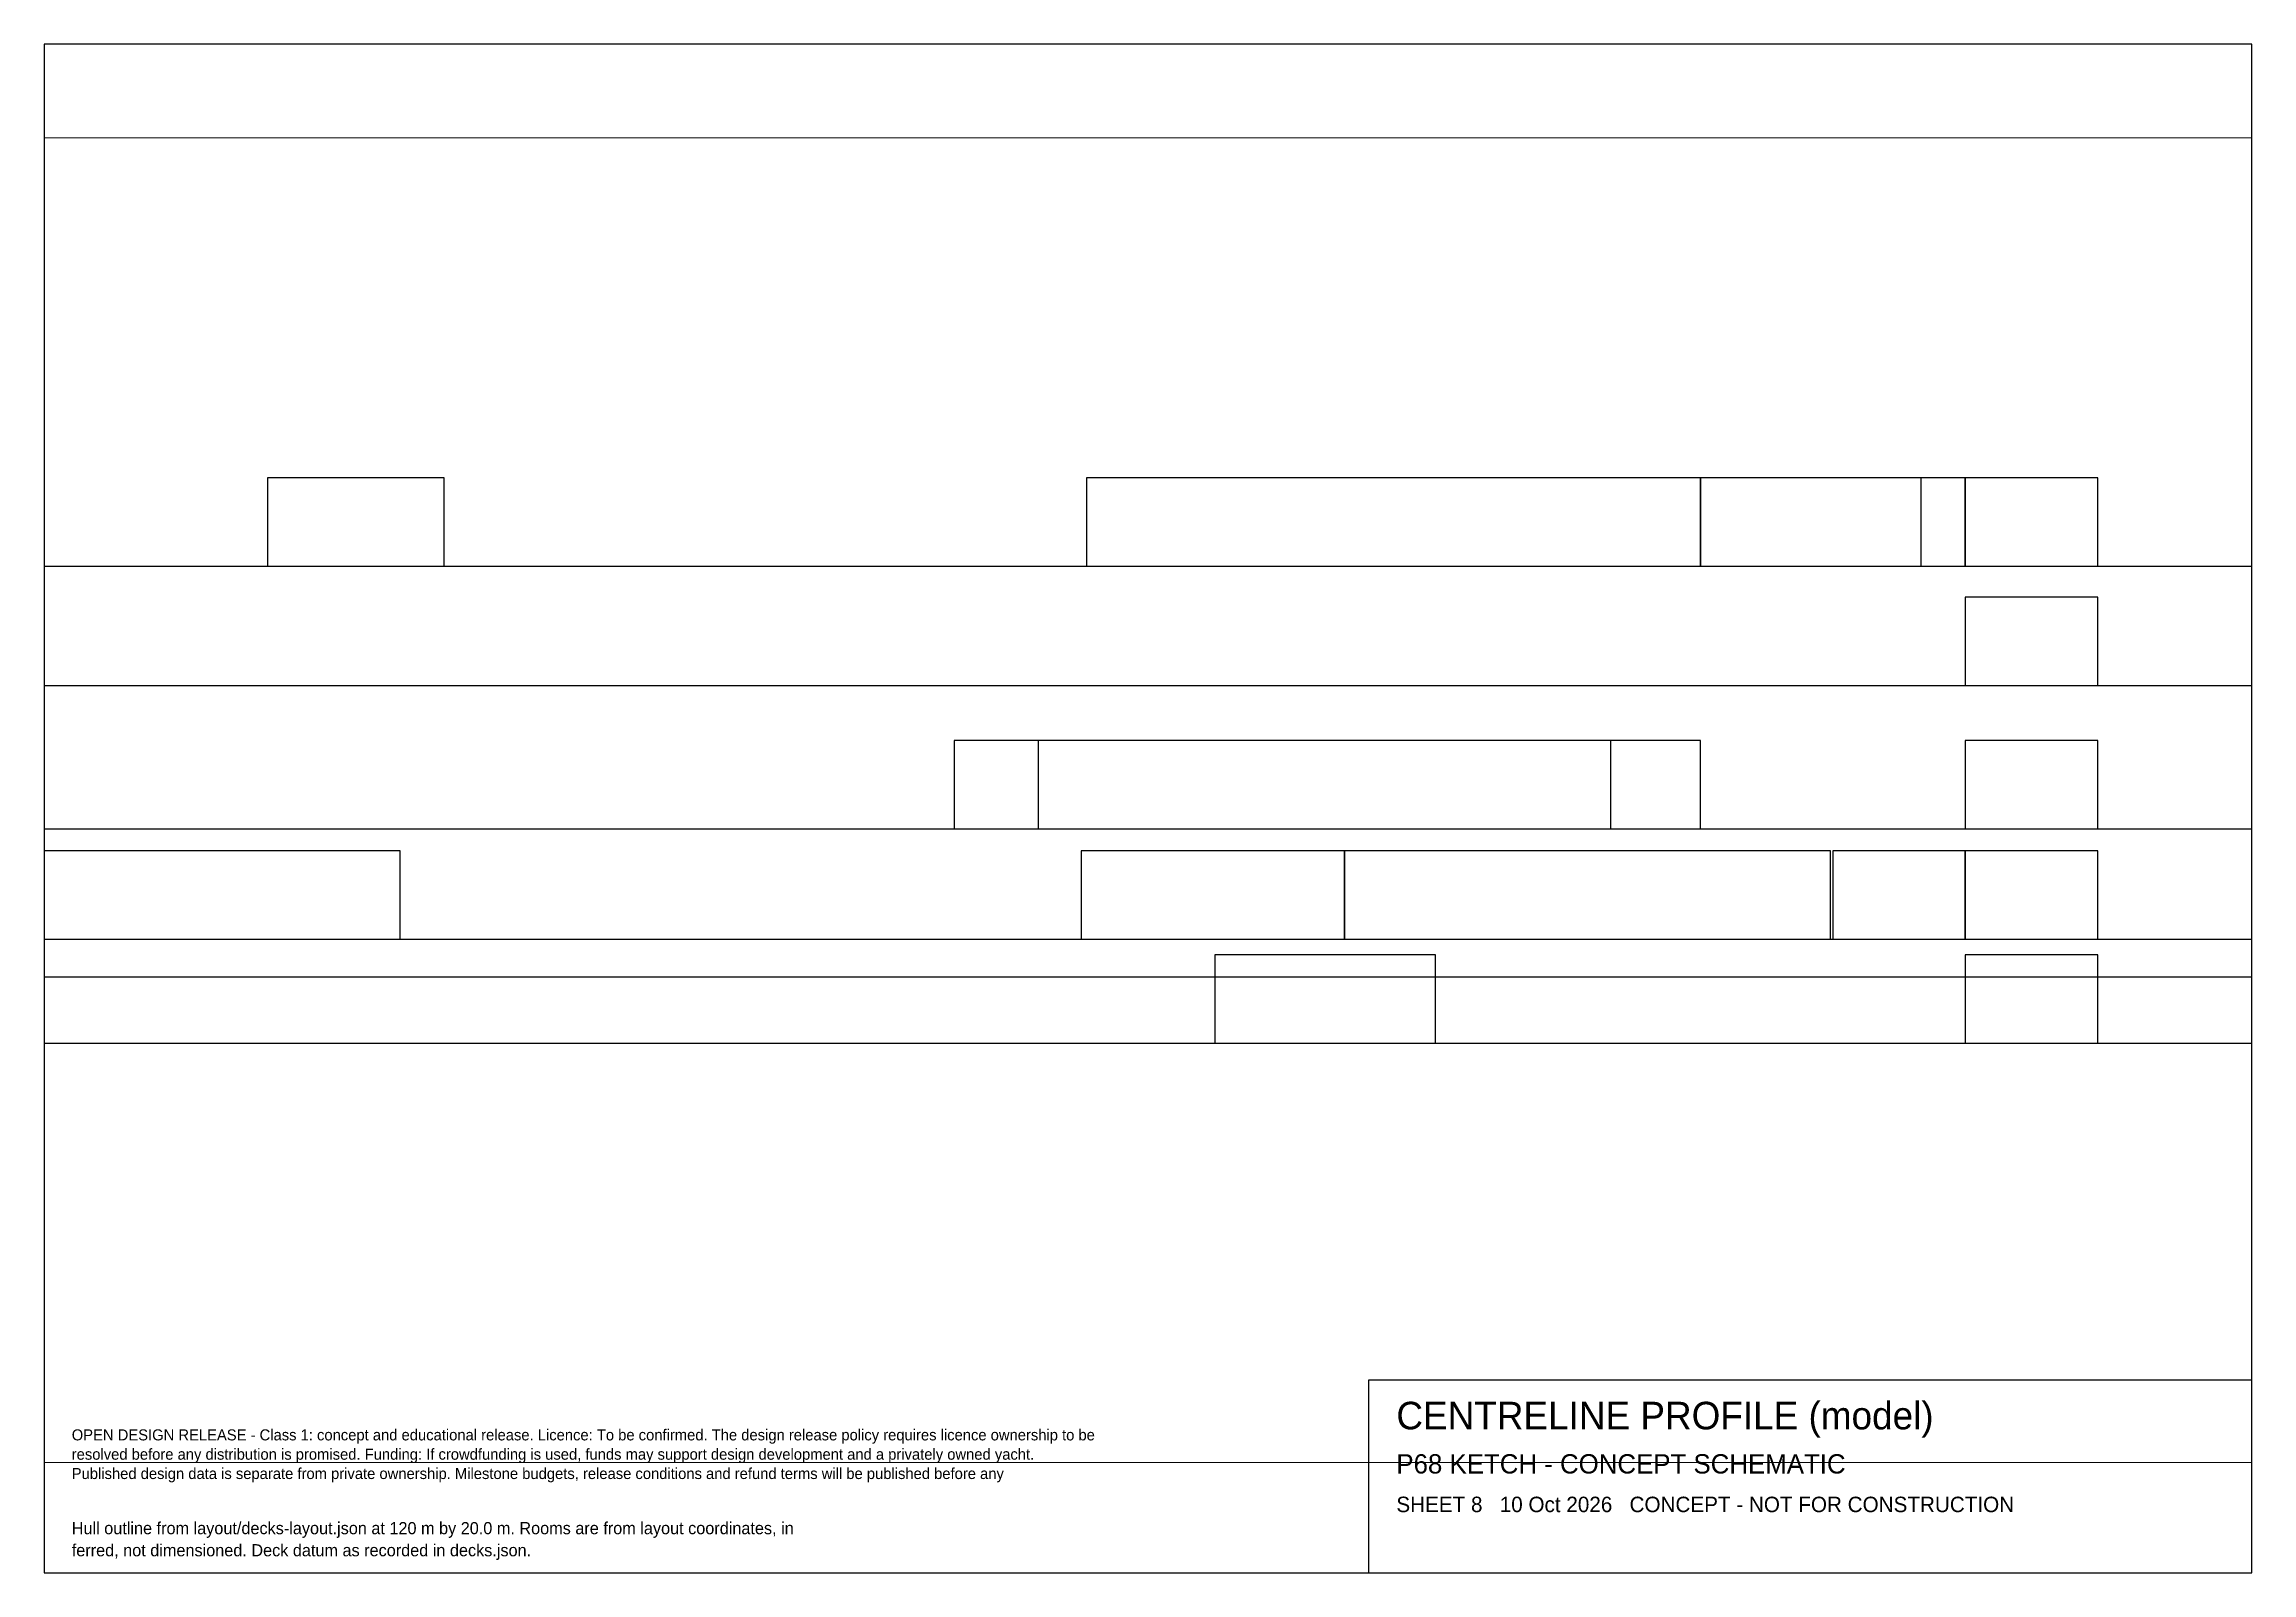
# Paper-space layout 'Layout1' of a CAD drawing. Header units: millimetres. Extents: x 10 to 410, y 10 to 287.
# The model-space entities are those that its viewports show. They can reach past a viewport. Long polylines and large blocks are cut down to what shows.
import ezdxf

# ---------------------------------------------------------------- set-up
doc = ezdxf.new("R2010")
doc.units = ezdxf.units.MM
for name, color, linetype in [('DECK', 4, 'Continuous'), ('FRAME', 7, 'Continuous'), ('LIFT', 5, 'Continuous'), ('ROOMS', 3, 'Continuous'), ('TEXT', 7, 'Continuous'), ('WATERLINE', 5, 'Continuous')]:
    doc.layers.add(name, color=color, linetype=linetype)

msp = doc.modelspace()

# ---------------------------------------------------------------- linework, layer by layer
at = {"layer": 'DECK'}
for p, q in [((0, 9300), (120000, 9300)), ((0, 6600), (120000, 6600)), ((0, 3350), (120000, 3350)), ((0, 850), (120000, 850)), ((0, -1500), (120000, -1500))]:
    msp.add_line(p, q, dxfattribs=at)
at = {"layer": 'LIFT'}
for points in [[(72510, 9300), (78510, 9300), (78510, 11300), (72510, 11300), (72510, 9300)], [(78510, 9300), (81510, 9300), (81510, 11300), (78510, 11300), (78510, 9300)], [(78510, 6600), (81510, 6600), (81510, 8600), (78510, 8600), (78510, 6600)], [(78510, 3350), (81510, 3350), (81510, 5350), (78510, 5350), (78510, 3350)], [(78510, 3350), (81510, 3350), (81510, 5350), (78510, 5350), (78510, 3350)], [(75510, 850), (78510, 850), (78510, 2850), (75510, 2850), (75510, 850)], [(78510, 850), (81510, 850), (81510, 2850), (78510, 2850), (78510, 850)], [(78510, -1500), (81510, -1500), (81510, 500), (78510, 500), (78510, -1500)]]:
    msp.add_lwpolyline(points, close=True, dxfattribs=at)
at = {"layer": 'ROOMS'}
for points in [[(40060, 9300), (44060, 9300), (44060, 11300), (40060, 11300), (40060, 9300)], [(58610, 9300), (72510, 9300), (72510, 11300), (58610, 11300), (58610, 9300)], [(58610, 9300), (72510, 9300), (72510, 11300), (58610, 11300), (58610, 9300)], [(72510, 9300), (77510, 9300), (77510, 11300), (72510, 11300), (72510, 9300)], [(55610, 3350), (72510, 3350), (72510, 5350), (55610, 5350), (55610, 3350)], [(57510, 3350), (70480, 3350), (70480, 5350), (57510, 5350), (57510, 3350)], [(26160, 850), (43060, 850), (43060, 2850), (26160, 2850), (26160, 850)], [(58490, 850), (64450, 850), (64450, 2850), (58490, 2850), (58490, 850)], [(64450, 850), (75460, 850), (75460, 2850), (64450, 2850), (64450, 850)], [(61510, -1500), (66510, -1500), (66510, 500), (61510, 500), (61510, -1500)], [(61510, -1500), (66510, -1500), (66510, 500), (61510, 500), (61510, -1500)]]:
    msp.add_lwpolyline(points, close=True, dxfattribs=at)
at = {"layer": 'WATERLINE'}
msp.add_line((0, 0), (120000, 0), dxfattribs=at)

psp = doc.layouts.get("Layout1")

# ---------------------------------------------------------------- linework, layer by layer
at = {"layer": 'FRAME'}
for points in [[(10, 10), (410, 10), (410, 287), (10, 287), (10, 10)], [(250, 10), (250, 45), (410, 45)]]:
    psp.add_lwpolyline(points, dxfattribs=at)

# ---------------------------------------------------------------- texts
at = {"layer": 'TEXT'}
for s, height, p in [('CENTRELINE PROFILE (model)', 5, (255, 36)), ('OPEN DESIGN RELEASE - Class 1: concept and educational release. Licence: To be confirmed. The design release policy requires licence ownership to be', 2, (15, 34)), ('resolved before any distribution is promised. Funding: If crowdfunding is used, funds may support design development and a privately owned yacht.', 2, (15, 30.5)), ('Published design data is separate from private ownership. Milestone budgets, release conditions and refund terms will be published before any', 2, (15, 27)), ('P68 KETCH - CONCEPT SCHEMATIC', 3.5, (255, 28)), ('SHEET 8   10 Oct 2026   CONCEPT - NOT FOR CONSTRUCTION', 2.8, (255, 21)), ('Hull outline from layout/decks-layout.json at 120 m by 20.0 m. Rooms are from layout coordinates, in', 2.2, (15, 17)), ('ferred, not dimensioned. Deck datum as recorded in decks.json.', 2.2, (15, 13))]:
    psp.add_text(s, height=height, dxfattribs=at).set_placement(p)

# ---------------------------------------------------------------- viewports
at = {"layer": 'VIEWPORTS'}
psp.add_viewport(center=(210, 150), size=(400, 240), view_center_point=(60000, 4000), view_height=30000, dxfattribs=at)

doc.saveas('drawing.dxf')
